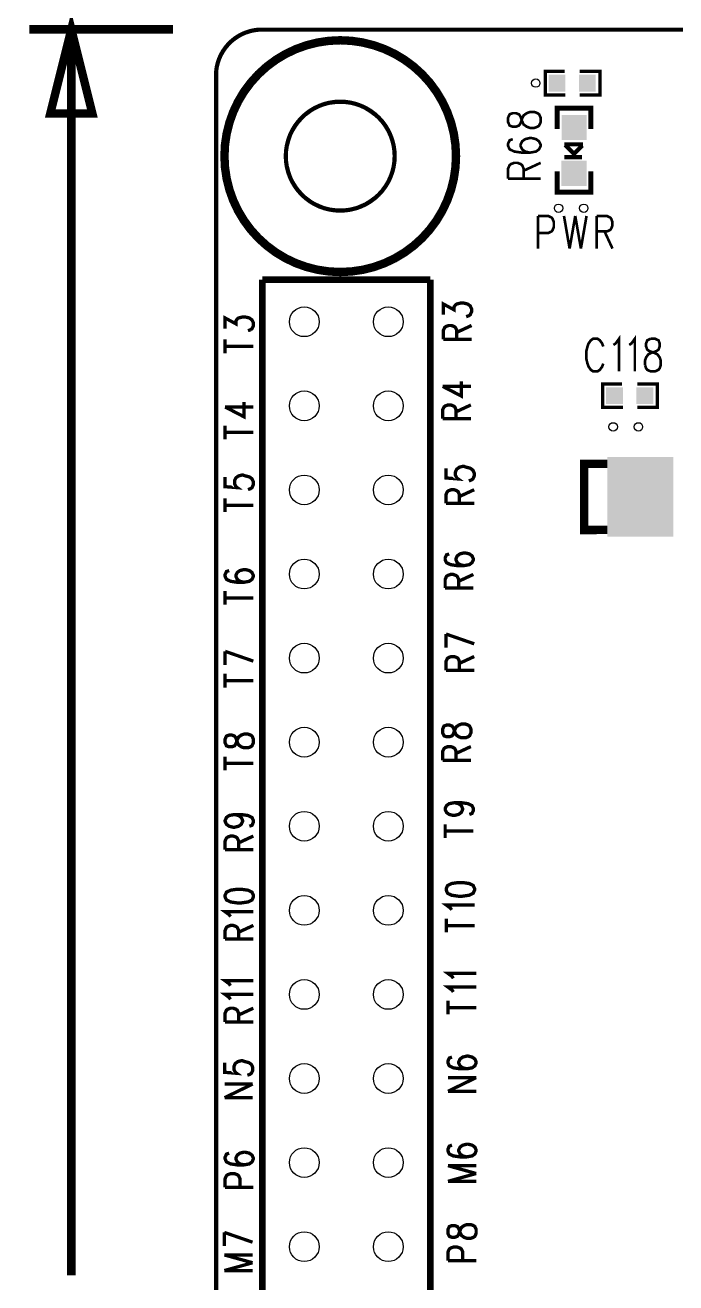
# Model space of a CAD drawing. Extents: x -1.75 to 2.93, y 0.9 to 4.15.
# Drawn here: x -1.613 to -0.839, y 2.657 to 4.153 of the extents above; entities that cross this region are included whole.
import ezdxf

# ---------------------------------------------------------------- set-up
doc = ezdxf.new("R2010")
doc.units = 0
doc.layers.get('0').update_dxf_attribs({"linetype": 'CONTINUOUS'})
for name, color, linetype in [('DRL001_DRL', 3, 'CONTINUOUS'), ('SMD001023_PHO', 2, 'CONTINUOUS'), ('SST001026_PHO', 4, 'CONTINUOUS')]:
    doc.layers.add(name, color=color, linetype=linetype)

# ---------------------------------------------------------------- blocks, each defined once
blk = doc.blocks.new('SQUARE_80')
blk.add_solid([(0.01, 0.01), (0.01, -0.01), (-0.01, 0.01), (-0.01, -0.01)])
blk = doc.blocks.new('SQUARE_85')
blk.add_solid([(0.015, 0.015), (0.015, -0.015), (-0.015, 0.015), (-0.015, -0.015)])
blk = doc.blocks.new('RECTANGLE_92')
blk.add_solid([(0.03935, 0.04725), (0.03935, -0.04725), (-0.03935, 0.04725), (-0.03935, -0.04725)])
blk = doc.blocks.new('ROUND_2')
blk.add_circle((0, 0), 0.005)
blk = doc.blocks.new('ROUND_11')
blk.add_circle((0, 0), 0.0177)
blk = doc.blocks.new('ROUND_12')
blk.add_circle((0, 0), 0.063)

msp = doc.modelspace()

# ---------------------------------------------------------------- linework, layer by layer
at = {"layer": 'SMD001023_PHO', "const_width": 0.005}
msp.add_lwpolyline([(-1.33605, 4.14719, 0.3659346), (-1.38605, 4.09719)], format="xyb", dxfattribs=at)
for points in [[(-1.33605, 4.14719), (0.4717, 4.14719)], [(-1.38605, 1.09806), (-1.38605, 4.09719)]]:
    msp.add_lwpolyline(points, dxfattribs=at)
at = {"layer": 'SST001026_PHO'}
for points, const_width in [([(-1.43742, 4.14763), (-1.60835, 4.14763)], 0.01), ([(-1.55835, 4.14763), (-1.53335, 4.04763), (-1.58335, 4.04763), (-1.55835, 4.14763)], 0.01), ([(-1.55835, 4.14763), (-1.55835, 2.66593)], 0.01), ([(-1.38742, 4.14763), (-1.38739, 4.14763)], 0.001), ([(-1.33605, 4.14719), (0.4717, 4.14719)], 0.005), ([(-1.38605, 1.09806), (-1.38605, 4.09719)], 0.005), ([(-0.97034, 4.06972), (-0.99434, 4.06972), (-0.99434, 4.09772), (-0.97134, 4.09772)], 0.004), ([(-0.95334, 4.09772), (-0.92934, 4.09772), (-0.92934, 4.06972), (-0.95334, 4.06972)], 0.004), ([(-0.94005, 4.02896), (-0.94005, 4.05396), (-0.98005, 4.05396), (-0.98005, 4.02896)], 0.006), ([(-1.03855, 4.03721), (-1.03671, 4.03319), (-1.03301, 4.03185), (-1.02932, 4.03185), (-1.02563, 4.03319), (-1.02379, 4.03587), (-1.02194, 4.04124), (-1.02009, 4.04527), (-1.0164, 4.04795), (-1.01271, 4.04929), (-1.00718, 4.04929), (-1.00348, 4.04795), (-1.00164, 4.04661), (-0.99979, 4.04258), (-0.99979, 4.03721), (-1.00164, 4.03319), (-1.00348, 4.03185), (-1.00718, 4.0305), (-1.01271, 4.0305), (-1.0164, 4.03185), (-1.02009, 4.03453), (-1.02194, 4.03856), (-1.02379, 4.04393), (-1.02563, 4.04661), (-1.02932, 4.04795), (-1.03301, 4.04795), (-1.03671, 4.04661), (-1.03855, 4.04258), (-1.03855, 4.03721)], 0.00315), ([(-1.03301, 4.01708), (-1.03671, 4.01574), (-1.03855, 4.01171), (-1.03855, 4.00903), (-1.03671, 4.005), (-1.03117, 4.00232), (-1.02194, 4.00097), (-1.01271, 4.00097), (-1.00533, 4.00232), (-1.00164, 4.005), (-0.99979, 4.00903), (-0.99979, 4.01037), (-1.00164, 4.0144), (-1.00533, 4.01708), (-1.01087, 4.01842), (-1.01271, 4.01842), (-1.01825, 4.01708), (-1.02194, 4.0144), (-1.02379, 4.01037), (-1.02379, 4.00903), (-1.02194, 4.005), (-1.01825, 4.00232), (-1.01271, 4.00097)], 0.00315), ([(-0.97155, 4.01082), (-0.94936, 4.01082)], 0.005), ([(-0.9503, 4.00941), (-0.9601, 3.99961), (-0.97055, 4.01006)], 0.005), ([(-0.97166, 3.99567), (-0.95065, 3.99567)], 0.005), ([(-1.03855, 3.9701), (-1.03855, 3.98218), (-1.03671, 3.98621), (-1.03486, 3.98755), (-1.03117, 3.98889), (-1.02748, 3.98889), (-1.02379, 3.98755), (-1.02194, 3.98621), (-1.02009, 3.98218), (-1.02009, 3.9701)], 0.00315), ([(-1.02009, 3.9795), (-0.99979, 3.98889)], 0.00315), ([(-0.98005, 3.97896), (-0.98005, 3.95396), (-0.94005, 3.95396), (-0.94005, 3.97896)], 0.006), ([(-1.03855, 3.9701), (-0.99979, 3.9701)], 0.00315), ([(-1.00291, 3.92571), (-1.00291, 3.88695)], 0.00315), ([(-1.00291, 3.92571), (-0.99083, 3.92571), (-0.98681, 3.92386), (-0.98546, 3.92202), (-0.98412, 3.91833), (-0.98412, 3.91279), (-0.98546, 3.9091), (-0.98681, 3.90725), (-0.99083, 3.90541), (-1.00291, 3.90541)], 0.00315), ([(-0.97204, 3.92571), (-0.96533, 3.88695)], 0.00315), ([(-0.95862, 3.92571), (-0.96533, 3.88695)], 0.00315), ([(-0.95862, 3.92571), (-0.95191, 3.88695)], 0.00315), ([(-0.9452, 3.92571), (-0.95191, 3.88695)], 0.00315), ([(-0.93312, 3.92571), (-0.93312, 3.88695)], 0.00315), ([(-0.93312, 3.92571), (-0.92103, 3.92571), (-0.91701, 3.92386), (-0.91567, 3.92202), (-0.91432, 3.91833), (-0.91432, 3.91463), (-0.91567, 3.91094), (-0.91701, 3.9091), (-0.92103, 3.90725), (-0.93312, 3.90725)], 0.00315), ([(-0.92372, 3.90725), (-0.91432, 3.88695)], 0.00315), ([(-1.33106, 1.34989), (-1.33106, 3.84989)], 0.00787), ([(-1.33106, 3.84989), (-1.13106, 3.84989)], 0.00787), ([(-1.13106, 3.84989), (-1.13106, 1.34989)], 0.00787), ([(-1.11561, 3.80822), (-1.11561, 3.82102), (-1.10282, 3.81404), (-1.10282, 3.81753), (-1.10122, 3.81985), (-1.09962, 3.82102), (-1.09482, 3.82218), (-1.09162, 3.82218), (-1.08682, 3.82102), (-1.08362, 3.81869), (-1.08202, 3.8152), (-1.08202, 3.81171), (-1.08362, 3.80822), (-1.08522, 3.80706), (-1.08842, 3.80589)], 0.00394), ([(-1.37532, 3.79158), (-1.37532, 3.80437), (-1.36253, 3.79739), (-1.36253, 3.80088), (-1.36093, 3.80321), (-1.35933, 3.80437), (-1.35453, 3.80554), (-1.35133, 3.80554), (-1.34653, 3.80437), (-1.34334, 3.80205), (-1.34174, 3.79856), (-1.34174, 3.79507), (-1.34334, 3.79158), (-1.34494, 3.79041)], 0.00394), ([(-1.34494, 3.79041), (-1.34813, 3.78925)], 0.00394), ([(-1.11561, 3.77914), (-1.11561, 3.78961), (-1.11401, 3.7931), (-1.11241, 3.79426), (-1.10921, 3.79543), (-1.10601, 3.79543), (-1.10282, 3.79426), (-1.10122, 3.7931), (-1.09962, 3.78961), (-1.09962, 3.77914)], 0.00394), ([(-1.09962, 3.78728), (-1.08202, 3.79543)], 0.00394), ([(-0.91322, 3.77226), (-0.91053, 3.77411), (-0.90651, 3.77965), (-0.90651, 3.74089)], 0.00315), ([(-0.89443, 3.77226), (-0.89174, 3.77411), (-0.88772, 3.77965), (-0.88772, 3.74089)], 0.00315), ([(-1.37532, 3.7625), (-1.37532, 3.77878)], 0.00394), ([(-1.37532, 3.77064), (-1.34174, 3.77064)], 0.00394), ([(-1.11561, 3.77914), (-1.08202, 3.77914)], 0.00394), ([(-0.9253, 3.77042), (-0.92664, 3.77411), (-0.92933, 3.7778), (-0.93201, 3.77965), (-0.93738, 3.77965), (-0.94006, 3.7778), (-0.94275, 3.77411), (-0.94409, 3.77042), (-0.94543, 3.76488), (-0.94543, 3.75565), (-0.94409, 3.75012), (-0.94275, 3.74642), (-0.94006, 3.74273), (-0.93738, 3.74089), (-0.93201, 3.74089), (-0.92933, 3.74273), (-0.92664, 3.74642), (-0.9253, 3.75012)], 0.00315), ([(-0.86892, 3.77965), (-0.87295, 3.7778), (-0.87429, 3.77411), (-0.87429, 3.77042), (-0.87295, 3.76673), (-0.87027, 3.76488), (-0.8649, 3.76303), (-0.86087, 3.76119), (-0.85819, 3.7575), (-0.85684, 3.75381), (-0.85684, 3.74827), (-0.85819, 3.74458), (-0.85953, 3.74273), (-0.86355, 3.74089), (-0.86892, 3.74089), (-0.87295, 3.74273), (-0.87429, 3.74458), (-0.87564, 3.74827)], 0.00315), ([(-0.87564, 3.75381), (-0.87429, 3.7575), (-0.87161, 3.76119), (-0.86758, 3.76303), (-0.86221, 3.76488), (-0.85953, 3.76673), (-0.85819, 3.77042), (-0.85819, 3.77411), (-0.85953, 3.7778), (-0.86355, 3.77965), (-0.86892, 3.77965)], 0.00315), ([(-0.87564, 3.74827), (-0.87564, 3.75381)], 0.00315), ([(-1.11642, 3.72304), (-1.09403, 3.71141), (-1.09403, 3.72885)], 0.00394), ([(-1.11642, 3.72304), (-1.08284, 3.72304)], 0.00394), ([(-0.90188, 3.69794), (-0.92588, 3.69794), (-0.92588, 3.72594), (-0.90288, 3.72594)], 0.004), ([(-0.88488, 3.72594), (-0.86088, 3.72594), (-0.86088, 3.69794), (-0.88488, 3.69794)], 0.004), ([(-1.37532, 3.69852), (-1.35293, 3.68689), (-1.35293, 3.70434)], 0.00394), ([(-1.37532, 3.69852), (-1.34174, 3.69852)], 0.00394), ([(-1.11642, 3.68465), (-1.11642, 3.69512), (-1.11482, 3.69861), (-1.11323, 3.69977), (-1.11003, 3.70094), (-1.10683, 3.70094), (-1.10363, 3.69977), (-1.10203, 3.69861), (-1.10043, 3.69512), (-1.10043, 3.68465)], 0.00394), ([(-1.10043, 3.6928), (-1.08284, 3.70094)], 0.00394), ([(-1.11642, 3.68465), (-1.08284, 3.68465)], 0.00394), ([(-1.37532, 3.66014), (-1.37532, 3.67642)], 0.00394), ([(-1.37532, 3.66828), (-1.34174, 3.66828)], 0.00394), ([(-0.92056, 3.5523), (-0.94805, 3.5522), (-0.94805, 3.6309), (-0.92056, 3.63104)], 0.01), ([(-1.11246, 3.62574), (-1.11246, 3.61411), (-1.09807, 3.61295), (-1.09967, 3.61411), (-1.10126, 3.6176), (-1.10126, 3.62109), (-1.09967, 3.62458), (-1.09647, 3.6269), (-1.09167, 3.62807), (-1.08847, 3.6269), (-1.08367, 3.62574), (-1.08047, 3.62341), (-1.07887, 3.61992), (-1.07887, 3.61644), (-1.08047, 3.61295), (-1.08207, 3.61178), (-1.08527, 3.61062)], 0.00394), ([(-1.37532, 3.6154), (-1.37532, 3.60377), (-1.36093, 3.6026), (-1.36253, 3.60377), (-1.36413, 3.60725), (-1.36413, 3.61074), (-1.36253, 3.61423), (-1.35933, 3.61656), (-1.35453, 3.61772), (-1.35133, 3.61656), (-1.34653, 3.6154), (-1.34334, 3.61307), (-1.34174, 3.60958), (-1.34174, 3.60609), (-1.34334, 3.6026), (-1.34494, 3.60144), (-1.34813, 3.60028)], 0.00394), ([(-1.37532, 3.57352), (-1.37532, 3.58981)], 0.00394), ([(-1.11246, 3.58387), (-1.11246, 3.59433), (-1.11086, 3.59782), (-1.10926, 3.59899), (-1.10606, 3.60015), (-1.10286, 3.60015), (-1.09967, 3.59899), (-1.09807, 3.59782), (-1.09647, 3.59433), (-1.09647, 3.58387)], 0.00394), ([(-1.09647, 3.59201), (-1.07887, 3.60015)], 0.00394), ([(-1.37532, 3.58166), (-1.34174, 3.58166)], 0.00394), ([(-1.11246, 3.58387), (-1.07887, 3.58387)], 0.00394), ([(-1.10866, 3.52379), (-1.11186, 3.52263), (-1.11346, 3.51914), (-1.11346, 3.51681), (-1.11186, 3.51332), (-1.10706, 3.511), (-1.09906, 3.50983), (-1.09107, 3.50983), (-1.08467, 3.511), (-1.08147, 3.51332), (-1.07987, 3.51681), (-1.07987, 3.51797), (-1.08147, 3.52146), (-1.08467, 3.52379), (-1.08947, 3.52495), (-1.09107, 3.52495), (-1.09586, 3.52379), (-1.09906, 3.52146), (-1.10066, 3.51797), (-1.10066, 3.51681), (-1.09906, 3.51332), (-1.09586, 3.511), (-1.09107, 3.50983)], 0.00394), ([(-1.37053, 3.504), (-1.37372, 3.50283), (-1.37532, 3.49934), (-1.37532, 3.49702), (-1.37372, 3.49353), (-1.36893, 3.4912), (-1.36093, 3.49004), (-1.35293, 3.49004), (-1.34653, 3.4912), (-1.34334, 3.49353), (-1.34174, 3.49702), (-1.34174, 3.49818), (-1.34334, 3.50167), (-1.34653, 3.504), (-1.35133, 3.50516), (-1.35293, 3.50516), (-1.35773, 3.504), (-1.36093, 3.50167), (-1.36253, 3.49818), (-1.36253, 3.49702), (-1.36093, 3.49353), (-1.35773, 3.4912), (-1.35293, 3.49004)], 0.00394), ([(-1.11346, 3.48308), (-1.11346, 3.49355), (-1.11186, 3.49704), (-1.11026, 3.4982), (-1.10706, 3.49936), (-1.10386, 3.49936), (-1.10066, 3.4982), (-1.09906, 3.49704), (-1.09746, 3.49355), (-1.09746, 3.48308)], 0.00394), ([(-1.09746, 3.49122), (-1.07987, 3.49936)], 0.00394), ([(-1.37532, 3.46329), (-1.37532, 3.47957)], 0.00394), ([(-1.37532, 3.47143), (-1.34174, 3.47143)], 0.00394), ([(-1.11346, 3.48308), (-1.07987, 3.48308)], 0.00394), ([(-1.11246, 3.42848), (-1.07887, 3.41685)], 0.00394), ([(-1.11246, 3.41219), (-1.11246, 3.42848)], 0.00394), ([(-1.37532, 3.4079), (-1.34174, 3.39627)], 0.00394), ([(-1.37532, 3.39161), (-1.37532, 3.4079)], 0.00394), ([(-1.11246, 3.38544), (-1.11246, 3.39591), (-1.11086, 3.3994), (-1.10926, 3.40056), (-1.10606, 3.40173), (-1.10286, 3.40173), (-1.09967, 3.40056), (-1.09807, 3.3994), (-1.09647, 3.39591), (-1.09647, 3.38544)], 0.00394), ([(-1.09647, 3.39358), (-1.07887, 3.40173)], 0.00394), ([(-1.37532, 3.36486), (-1.37532, 3.38115)], 0.00394), ([(-1.11246, 3.38544), (-1.07887, 3.38544)], 0.00394), ([(-1.37532, 3.373), (-1.34174, 3.373)], 0.00394), ([(-1.11642, 3.31092), (-1.11482, 3.30743), (-1.11163, 3.30627), (-1.10843, 3.30627), (-1.10523, 3.30743), (-1.10363, 3.30976), (-1.10203, 3.31441), (-1.10043, 3.3179), (-1.09723, 3.32023), (-1.09403, 3.32139), (-1.08923, 3.32139), (-1.08604, 3.32023), (-1.08444, 3.31907), (-1.08284, 3.31558), (-1.08284, 3.31092), (-1.08444, 3.30743), (-1.08604, 3.30627), (-1.08923, 3.30511), (-1.09403, 3.30511), (-1.09723, 3.30627), (-1.10043, 3.3086), (-1.10203, 3.31209), (-1.10363, 3.31674), (-1.10523, 3.31907), (-1.10843, 3.32023), (-1.11163, 3.32023), (-1.11482, 3.31907), (-1.11642, 3.31558), (-1.11642, 3.31092)], 0.00394), ([(-1.37532, 3.299), (-1.37372, 3.29552), (-1.37053, 3.29435), (-1.36733, 3.29435), (-1.36413, 3.29552), (-1.36253, 3.29784), (-1.36093, 3.30249), (-1.35933, 3.30598), (-1.35613, 3.30831), (-1.35293, 3.30947), (-1.34813, 3.30947), (-1.34494, 3.30831), (-1.34334, 3.30715), (-1.34174, 3.30366), (-1.34174, 3.299), (-1.34334, 3.29552), (-1.34494, 3.29435), (-1.34813, 3.29319), (-1.35293, 3.29319), (-1.35613, 3.29435), (-1.35933, 3.29668), (-1.36093, 3.30017), (-1.36253, 3.30482), (-1.36413, 3.30715), (-1.36733, 3.30831), (-1.37053, 3.30831), (-1.37372, 3.30715), (-1.37532, 3.30366), (-1.37532, 3.299)], 0.00394), ([(-1.11642, 3.27835), (-1.11642, 3.28882), (-1.11482, 3.29231), (-1.11323, 3.29348), (-1.11003, 3.29464), (-1.10683, 3.29464), (-1.10363, 3.29348), (-1.10203, 3.29231), (-1.10043, 3.28882), (-1.10043, 3.27835)], 0.00394), ([(-1.10043, 3.2865), (-1.08284, 3.29464)], 0.00394), ([(-1.37532, 3.26644), (-1.37532, 3.28272)], 0.00394), ([(-1.37532, 3.27458), (-1.34174, 3.27458)], 0.00394), ([(-1.11642, 3.27835), (-1.08284, 3.27835)], 0.00394), ([(-1.10226, 3.22791), (-1.09746, 3.22674), (-1.09427, 3.22442), (-1.09267, 3.22093), (-1.09267, 3.21976), (-1.09427, 3.21627), (-1.09746, 3.21395), (-1.10226, 3.21278), (-1.10386, 3.21278), (-1.10866, 3.21395), (-1.11186, 3.21627), (-1.11346, 3.21976), (-1.11346, 3.22093), (-1.11186, 3.22442), (-1.10866, 3.22674), (-1.10226, 3.22791), (-1.09427, 3.22791), (-1.08627, 3.22674), (-1.08147, 3.22442), (-1.07987, 3.22093), (-1.07987, 3.2186), (-1.08147, 3.21511), (-1.08467, 3.21395)], 0.00394), ([(-1.36413, 3.21382), (-1.35933, 3.21266), (-1.35613, 3.21033), (-1.35453, 3.20684), (-1.35453, 3.20568), (-1.35613, 3.20219), (-1.35933, 3.19986), (-1.36413, 3.1987), (-1.36573, 3.1987), (-1.37053, 3.19986), (-1.37372, 3.20219), (-1.37532, 3.20568), (-1.37532, 3.20684), (-1.37372, 3.21033), (-1.37053, 3.21266), (-1.36413, 3.21382), (-1.35613, 3.21382), (-1.34813, 3.21266), (-1.34334, 3.21033), (-1.34174, 3.20684), (-1.34174, 3.20452), (-1.34334, 3.20103), (-1.34653, 3.19986)], 0.00394), ([(-1.11346, 3.18603), (-1.11346, 3.20232)], 0.00394), ([(-1.37532, 3.17195), (-1.37532, 3.18242), (-1.37372, 3.18591), (-1.37213, 3.18707), (-1.36893, 3.18823), (-1.36573, 3.18823), (-1.36253, 3.18707), (-1.36093, 3.18591), (-1.35933, 3.18242), (-1.35933, 3.17195)], 0.00394), ([(-1.35933, 3.18009), (-1.34174, 3.18823)], 0.00394), ([(-1.11346, 3.19417), (-1.07987, 3.19417)], 0.00394), ([(-1.37532, 3.17195), (-1.34174, 3.17195)], 0.00394), ([(-1.37532, 3.11567), (-1.37372, 3.11218), (-1.36893, 3.10985), (-1.36093, 3.10869), (-1.35613, 3.10869), (-1.34813, 3.10985), (-1.34334, 3.11218), (-1.34174, 3.11567), (-1.34174, 3.11799), (-1.34334, 3.12148), (-1.34813, 3.12381), (-1.35613, 3.12497), (-1.36093, 3.12497), (-1.36893, 3.12381), (-1.37372, 3.12148), (-1.37532, 3.11799), (-1.37532, 3.11567)], 0.00394), ([(-1.11211, 3.12365), (-1.11051, 3.12016), (-1.10571, 3.11783), (-1.09771, 3.11667), (-1.09291, 3.11667), (-1.08492, 3.11783), (-1.08012, 3.12016), (-1.07852, 3.12365), (-1.07852, 3.12597), (-1.08012, 3.12946), (-1.08492, 3.13179), (-1.09291, 3.13295), (-1.09771, 3.13295), (-1.10571, 3.13179), (-1.11051, 3.12946), (-1.11211, 3.12597), (-1.11211, 3.12365)], 0.00394), ([(-1.36893, 3.0924), (-1.37053, 3.09473), (-1.37532, 3.09822), (-1.34174, 3.09822)], 0.00394), ([(-1.10571, 3.10038), (-1.10731, 3.10271), (-1.11211, 3.1062), (-1.07852, 3.1062)], 0.00394), ([(-1.37532, 3.06565), (-1.37532, 3.07612), (-1.37372, 3.07961), (-1.37213, 3.08077), (-1.36893, 3.08193), (-1.36573, 3.08193), (-1.36253, 3.08077), (-1.36093, 3.07961), (-1.35933, 3.07612), (-1.35933, 3.06565)], 0.00394), ([(-1.35933, 3.07379), (-1.34174, 3.08193)], 0.00394), ([(-1.11211, 3.07363), (-1.11211, 3.08991)], 0.00394), ([(-1.11211, 3.08177), (-1.07852, 3.08177)], 0.00394), ([(-1.37532, 3.06565), (-1.34174, 3.06565)], 0.00394), ([(-1.10373, 3.01903), (-1.10533, 3.02136), (-1.11012, 3.02485), (-1.07654, 3.02485)], 0.00394), ([(-1.36893, 3.01026), (-1.37053, 3.01259), (-1.37532, 3.01608), (-1.34174, 3.01608)], 0.00394), ([(-1.10373, 3.00275), (-1.10533, 3.00507), (-1.11012, 3.00856), (-1.07654, 3.00856)], 0.00394), ([(-1.36893, 2.99398), (-1.37053, 2.9963), (-1.37532, 2.99979), (-1.34174, 2.99979)], 0.00394), ([(-1.11012, 2.97599), (-1.11012, 2.99228)], 0.00394), ([(-1.37532, 2.96722), (-1.37532, 2.97769), (-1.37372, 2.98118), (-1.37213, 2.98234), (-1.36893, 2.98351), (-1.36573, 2.98351), (-1.36253, 2.98234), (-1.36093, 2.98118), (-1.35933, 2.97769), (-1.35933, 2.96722)], 0.00394), ([(-1.35933, 2.97536), (-1.34174, 2.98351)], 0.00394), ([(-1.11012, 2.98413), (-1.07654, 2.98413)], 0.00394), ([(-1.37532, 2.96722), (-1.34174, 2.96722)], 0.00394), ([(-1.37605, 2.91889), (-1.37605, 2.90726), (-1.36165, 2.90609), (-1.36325, 2.90726), (-1.36485, 2.91075), (-1.36485, 2.91424), (-1.36325, 2.91772), (-1.36005, 2.92005), (-1.35525, 2.92121), (-1.35205, 2.92005), (-1.34726, 2.91889), (-1.34406, 2.91656), (-1.34246, 2.91307), (-1.34246, 2.90958), (-1.34406, 2.90609), (-1.34566, 2.90493), (-1.34886, 2.90377)], 0.00394), ([(-1.10533, 2.92537), (-1.10853, 2.9242), (-1.11012, 2.92071), (-1.11012, 2.91839), (-1.10853, 2.9149), (-1.10373, 2.91257), (-1.09573, 2.91141), (-1.08773, 2.91141), (-1.08134, 2.91257), (-1.07814, 2.9149), (-1.07654, 2.91839), (-1.07654, 2.91955), (-1.07814, 2.92304), (-1.08134, 2.92537), (-1.08613, 2.92653), (-1.08773, 2.92653), (-1.09253, 2.92537), (-1.09573, 2.92304), (-1.09733, 2.91955), (-1.09733, 2.91839), (-1.09573, 2.9149), (-1.09253, 2.91257), (-1.08773, 2.91141)], 0.00394), ([(-1.11012, 2.88465), (-1.07654, 2.90094)], 0.00394), ([(-1.11012, 2.90094), (-1.07654, 2.90094)], 0.00394), ([(-1.37605, 2.87701), (-1.34246, 2.8933)], 0.00394), ([(-1.37605, 2.8933), (-1.34246, 2.8933)], 0.00394), ([(-1.37605, 2.87701), (-1.34246, 2.87701)], 0.00394), ([(-1.11012, 2.88465), (-1.07654, 2.88465)], 0.00394), ([(-1.37053, 2.81108), (-1.37372, 2.80992), (-1.37532, 2.80643), (-1.37532, 2.80411), (-1.37372, 2.80062), (-1.36893, 2.79829), (-1.36093, 2.79713), (-1.35293, 2.79713), (-1.34653, 2.79829), (-1.34334, 2.80062), (-1.34174, 2.80411), (-1.34174, 2.80527), (-1.34334, 2.80876), (-1.34653, 2.81108), (-1.35133, 2.81225), (-1.35293, 2.81225), (-1.35773, 2.81108), (-1.36093, 2.80876), (-1.36253, 2.80527), (-1.36253, 2.80411), (-1.36093, 2.80062), (-1.35773, 2.79829), (-1.35293, 2.79713)], 0.00394), ([(-1.10533, 2.8206), (-1.10853, 2.81944), (-1.11012, 2.81595), (-1.11012, 2.81363), (-1.10853, 2.81014), (-1.10373, 2.80781), (-1.09573, 2.80665), (-1.08773, 2.80665), (-1.08134, 2.80781), (-1.07814, 2.81014), (-1.07654, 2.81363), (-1.07654, 2.81479), (-1.07814, 2.81828), (-1.08134, 2.8206), (-1.08613, 2.82177), (-1.08773, 2.82177), (-1.09253, 2.8206), (-1.09573, 2.81828), (-1.09733, 2.81479), (-1.09733, 2.81363), (-1.09573, 2.81014), (-1.09253, 2.80781), (-1.08773, 2.80665)], 0.00394), ([(-1.11012, 2.79618), (-1.07654, 2.78687)], 0.00394), ([(-1.11012, 2.79618), (-1.07654, 2.79618)], 0.00394), ([(-1.37532, 2.77037), (-1.37532, 2.78084), (-1.37372, 2.78433), (-1.37213, 2.78549), (-1.36893, 2.78666), (-1.36413, 2.78666), (-1.36093, 2.78549), (-1.35933, 2.78433), (-1.35773, 2.78084), (-1.35773, 2.77037)], 0.00394), ([(-1.11012, 2.77757), (-1.07654, 2.78687)], 0.00394), ([(-1.37532, 2.77037), (-1.34174, 2.77037)], 0.00394), ([(-1.11012, 2.77757), (-1.07654, 2.77757)], 0.00394), ([(-1.11012, 2.71565), (-1.10853, 2.71216), (-1.10533, 2.711), (-1.10213, 2.711), (-1.09893, 2.71216), (-1.09733, 2.71448), (-1.09573, 2.71914), (-1.09413, 2.72263), (-1.09093, 2.72495), (-1.08773, 2.72612), (-1.08293, 2.72612), (-1.07974, 2.72495), (-1.07814, 2.72379), (-1.07654, 2.7203), (-1.07654, 2.71565), (-1.07814, 2.71216), (-1.07974, 2.711), (-1.08293, 2.70983), (-1.08773, 2.70983), (-1.09093, 2.711), (-1.09413, 2.71332), (-1.09573, 2.71681), (-1.09733, 2.72146), (-1.09893, 2.72379), (-1.10213, 2.72495), (-1.10533, 2.72495), (-1.10853, 2.72379), (-1.11012, 2.7203), (-1.11012, 2.71565)], 0.00394), ([(-1.37627, 2.7168), (-1.34268, 2.70517)], 0.00394), ([(-1.37627, 2.70052), (-1.37627, 2.7168)], 0.00394), ([(-1.11012, 2.68308), (-1.11012, 2.69355), (-1.10853, 2.69704), (-1.10693, 2.6982), (-1.10373, 2.69936), (-1.09893, 2.69936), (-1.09573, 2.6982), (-1.09413, 2.69704), (-1.09253, 2.69355), (-1.09253, 2.68308)], 0.00394), ([(-1.37627, 2.69005), (-1.34268, 2.68074)], 0.00394), ([(-1.37627, 2.69005), (-1.34268, 2.69005)], 0.00394), ([(-1.37627, 2.67144), (-1.34268, 2.68074)], 0.00394), ([(-1.11012, 2.68308), (-1.07654, 2.68308)], 0.00394), ([(-1.37627, 2.67144), (-1.34268, 2.67144)], 0.00394)]:
    msp.add_lwpolyline(points, dxfattribs=dict(at, const_width=const_width))
at = {"layer": 'SST001026_PHO', "const_width": 0.005}
msp.add_lwpolyline([(-1.33605, 4.14719, 0.3659346), (-1.38605, 4.09719)], format="xyb", dxfattribs=at)
at = {"layer": 'SST001026_PHO'}
for points, const_width in [([(-1.37614, 3.99684, 1), (-1.10054, 3.99684, 1)], 0.01), ([(-1.30313, 3.99684, 1), (-1.17355, 3.99684, 1)], 0.005)]:
    msp.add_lwpolyline(points, format="xyb", close=True, dxfattribs=dict(at, const_width=const_width))

# ---------------------------------------------------------------- block references
at = {"layer": 'DRL001_DRL'}
for name, p in [('ROUND_2', (-1.0056, 4.08376)), ('ROUND_12', (-1.2383, 3.99686)), ('ROUND_2', (-0.9785, 3.93486)), ('ROUND_2', (-0.9485, 3.93486)), ('ROUND_11', (-1.2811, 3.79986)), ('ROUND_11', (-1.1811, 3.79986)), ('ROUND_11', (-1.2811, 3.69986)), ('ROUND_11', (-1.1811, 3.69986)), ('ROUND_2', (-0.9135, 3.67486)), ('ROUND_2', (-0.8835, 3.67486)), ('ROUND_11', (-1.2811, 3.59986)), ('ROUND_11', (-1.1811, 3.59986)), ('ROUND_11', (-1.2811, 3.49986)), ('ROUND_11', (-1.1811, 3.49986)), ('ROUND_11', (-1.2811, 3.39986)), ('ROUND_11', (-1.1811, 3.39986)), ('ROUND_11', (-1.2811, 3.29986)), ('ROUND_11', (-1.1811, 3.29986)), ('ROUND_11', (-1.2811, 3.19986)), ('ROUND_11', (-1.1811, 3.19986)), ('ROUND_11', (-1.2811, 3.09986)), ('ROUND_11', (-1.1811, 3.09986)), ('ROUND_11', (-1.2811, 2.99986)), ('ROUND_11', (-1.1811, 2.99986)), ('ROUND_11', (-1.2811, 2.89986)), ('ROUND_11', (-1.1811, 2.89986)), ('ROUND_11', (-1.2811, 2.79986)), ('ROUND_11', (-1.1811, 2.79986)), ('ROUND_11', (-1.2811, 2.69986)), ('ROUND_11', (-1.1811, 2.69986))]:
    msp.add_blockref(name, p, dxfattribs=at)
at = {"layer": 'SMD001023_PHO'}
for name, p in [('SQUARE_80', (-0.98034, 4.08372)), ('SQUARE_80', (-0.94434, 4.08372)), ('SQUARE_85', (-0.95998, 4.03096)), ('SQUARE_85', (-0.96005, 3.97646)), ('SQUARE_80', (-0.91188, 3.71194)), ('SQUARE_80', (-0.87588, 3.71194)), ('RECTANGLE_92', (-0.88119, 3.59167))]:
    msp.add_blockref(name, p, dxfattribs=at)

doc.saveas('drawing.dxf')
